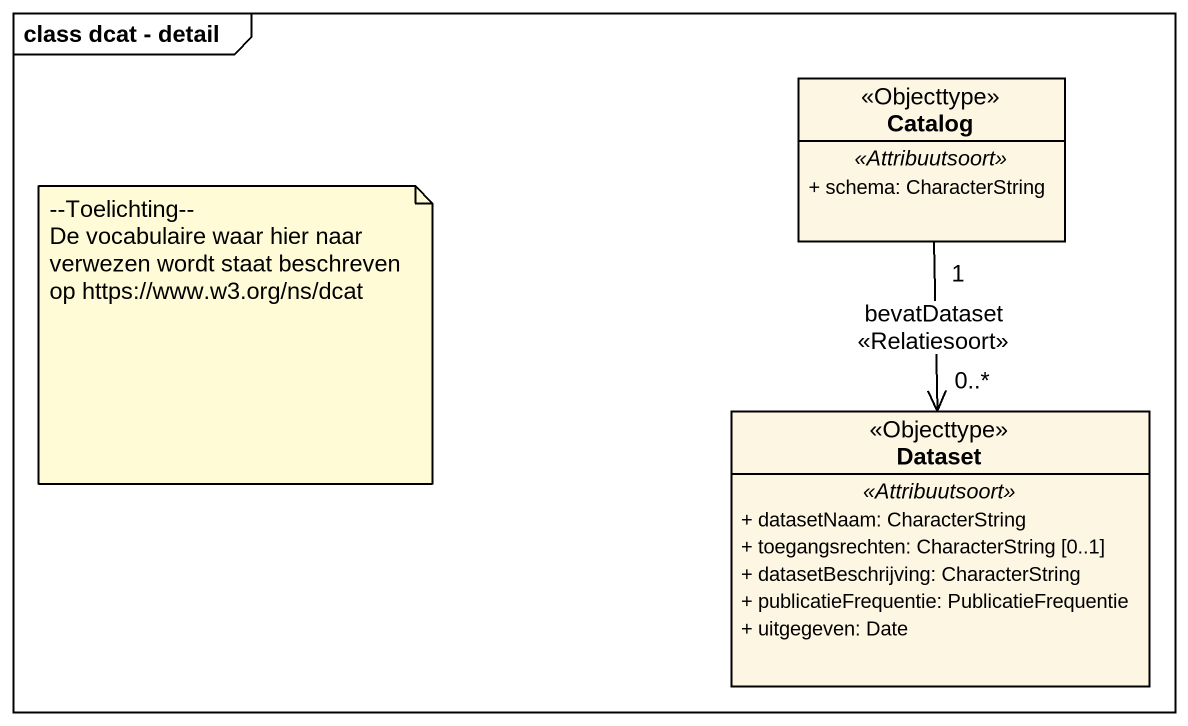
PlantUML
@startuml
mainframe class dcat - detail
hide circle
hide empty members
skinparam classAttributeIconSize 0
class Catalog <<Objecttype>> {
  .. <<Attribuutsoort>> ..
  + schema: CharacterString
}
class Dataset <<Objecttype>> {
  .. <<Attribuutsoort>> ..
  + datasetNaam: CharacterString
  + toegangsrechten: CharacterString [0..1]
  + datasetBeschrijving: CharacterString
  + publicatieFrequentie: PublicatieFrequentie
  + uitgegeven: Date
}
Catalog "1" --> "0..*" Dataset : bevatDataset\n<<Relatiesoort>>
note as N1
  ~--Toelichting~--
  De vocabulaire waar hier naar verwezen wordt staat beschreven op https://www.w3.org/ns/dcat
end note
@enduml
